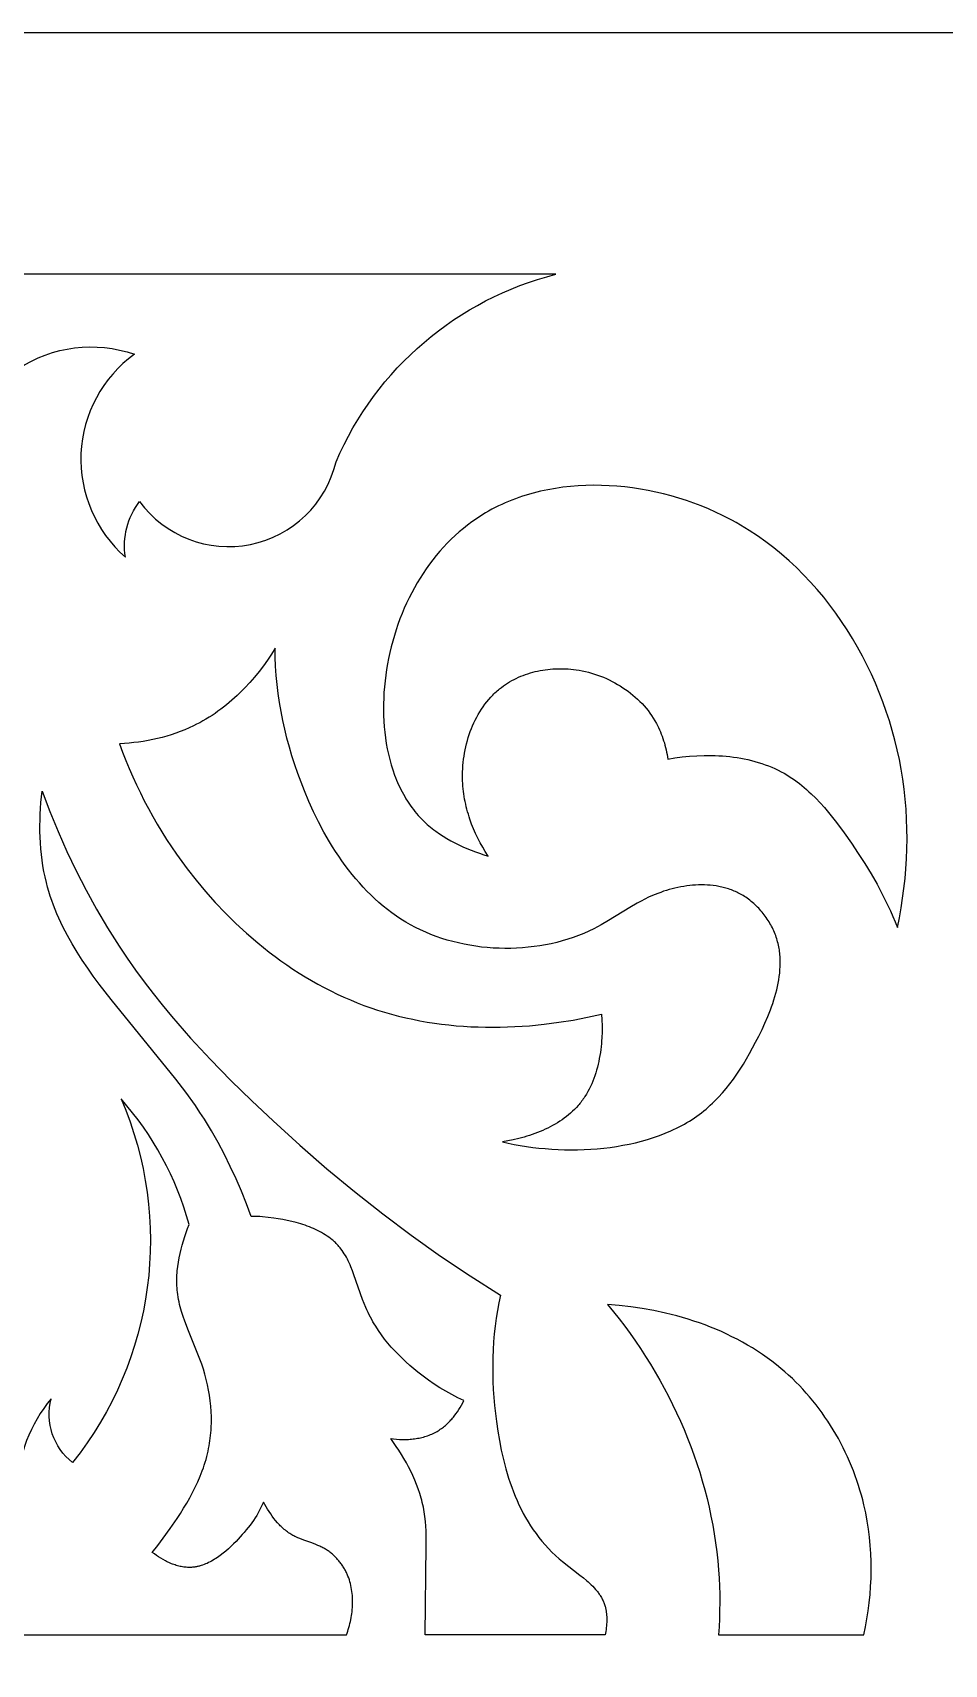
# Model space of a CAD drawing. Extents: x 198 to 1143, y 157 to 1987.
# Drawn here: x 791.5 to 908.8, y 1777.6 to 1987.4 of the extents above; entities that cross this region are included whole.
import ezdxf

# ---------------------------------------------------------------- set-up
doc = ezdxf.new("R2010")
doc.units = 0
doc.layers.get('0').update_dxf_attribs({"linetype": 'CONTINUOUS'})

msp = doc.modelspace()

# ---------------------------------------------------------------- linework, layer by layer
for points in [[(197.57, 156.9), (1142.56, 156.9), (1142.56, 1987.4), (197.57, 1987.4)], [(902.72, 1872.38), (902.97, 1873.62), (903.19, 1874.88), (903.39, 1876.13), (903.56, 1877.39), (903.7, 1878.66), (903.81, 1879.93), (903.89, 1881.2), (903.94, 1882.48), (903.96, 1883.75), (903.95, 1885.03), (903.91, 1886.31), (903.84, 1887.59), (903.73, 1888.87), (903.59, 1890.15), (903.42, 1891.43), (903.21, 1892.71), (902.97, 1893.96), (902.7, 1895.21), (902.4, 1896.45), (902.06, 1897.69), (901.69, 1898.93), (901.29, 1900.15), (900.86, 1901.37), (900.39, 1902.57), (899.9, 1903.77), (899.37, 1904.95), (898.81, 1906.12), (898.22, 1907.27), (897.6, 1908.41), (896.95, 1909.53), (896.27, 1910.63), (895.55, 1911.71), (894.81, 1912.77), (894.04, 1913.81), (893.24, 1914.83), (892.41, 1915.82), (891.55, 1916.78), (890.66, 1917.72), (889.75, 1918.63), (888.8, 1919.51), (887.83, 1920.35), (886.83, 1921.17), (885.8, 1921.96), (884.75, 1922.71), (883.66, 1923.42), (883.11, 1923.76), (882.55, 1924.1), (881.99, 1924.42), (881.42, 1924.74), (880.84, 1925.04), (880.25, 1925.34), (879.35, 1925.77), (878.42, 1926.18), (877.49, 1926.56), (876.54, 1926.92), (875.58, 1927.26), (874.62, 1927.57), (873.64, 1927.85), (872.66, 1928.11), (871.67, 1928.34), (870.67, 1928.55), (869.67, 1928.73), (868.67, 1928.88), (867.67, 1929), (866.66, 1929.1), (865.66, 1929.16), (864.66, 1929.2), (863.66, 1929.21), (862.66, 1929.19), (861.67, 1929.15), (860.68, 1929.07), (859.71, 1928.96), (858.74, 1928.82), (857.78, 1928.65), (856.83, 1928.45), (856.36, 1928.33), (855.89, 1928.21), (855.43, 1928.08), (854.97, 1927.95), (854.51, 1927.8), (854.06, 1927.65), (853.61, 1927.49), (853.16, 1927.32), (852.72, 1927.14), (852.28, 1926.96), (851.85, 1926.76), (851.42, 1926.56), (851, 1926.35), (850.58, 1926.13), (850.16, 1925.9), (849.75, 1925.67), (849.16, 1925.3), (848.58, 1924.92), (848.01, 1924.52), (847.45, 1924.11), (846.91, 1923.67), (846.37, 1923.22), (845.85, 1922.75), (845.34, 1922.27), (844.84, 1921.77), (844.36, 1921.26), (843.89, 1920.73), (843.43, 1920.19), (842.99, 1919.64), (842.56, 1919.07), (842.14, 1918.48), (841.74, 1917.89), (841.35, 1917.28), (840.97, 1916.66), (840.61, 1916.03), (840.26, 1915.39), (839.93, 1914.74), (839.61, 1914.08), (839.31, 1913.4), (839.03, 1912.72), (838.75, 1912.03), (838.5, 1911.33), (838.26, 1910.62), (838.03, 1909.91), (837.82, 1909.19), (837.63, 1908.45), (837.45, 1907.72), (837.29, 1906.97), (837.15, 1906.25), (837.03, 1905.52), (836.92, 1904.79), (836.83, 1904.06), (836.76, 1903.32), (836.7, 1902.59), (836.66, 1901.85), (836.64, 1901.11), (836.64, 1900.37), (836.65, 1899.64), (836.68, 1898.91), (836.73, 1898.18), (836.8, 1897.46), (836.89, 1896.75), (836.99, 1896.04), (837.12, 1895.34), (837.27, 1894.64), (837.43, 1893.96), (837.62, 1893.28), (837.83, 1892.62), (838.06, 1891.97), (838.18, 1891.65), (838.31, 1891.33), (838.44, 1891.02), (838.58, 1890.7), (838.73, 1890.4), (838.88, 1890.09), (839.03, 1889.79), (839.19, 1889.5), (839.36, 1889.2), (839.53, 1888.92), (839.71, 1888.63), (839.89, 1888.35), (840.08, 1888.08), (840.28, 1887.81), (840.48, 1887.54), (840.68, 1887.28), (840.9, 1887.03), (841.11, 1886.78), (841.34, 1886.53), (841.57, 1886.29), (841.81, 1886.05), (842.05, 1885.82), (842.26, 1885.63), (842.47, 1885.45), (842.69, 1885.27), (842.91, 1885.09), (843.13, 1884.92), (843.36, 1884.75), (843.82, 1884.42), (844.3, 1884.11), (844.79, 1883.81), (845.29, 1883.52), (845.8, 1883.25), (846.32, 1882.99), (846.84, 1882.75), (847.37, 1882.52), (847.91, 1882.3), (848.45, 1882.1), (848.99, 1881.91), (849.54, 1881.73), (850.08, 1881.56), (849.73, 1882.12), (849.39, 1882.68), (849.07, 1883.26), (848.77, 1883.85), (848.48, 1884.45), (848.22, 1885.06), (847.97, 1885.67), (847.75, 1886.3), (847.64, 1886.61), (847.55, 1886.93), (847.45, 1887.25), (847.36, 1887.57), (847.28, 1887.9), (847.21, 1888.22), (847.14, 1888.55), (847.07, 1888.88), (847.02, 1889.21), (846.97, 1889.54), (846.92, 1889.87), (846.89, 1890.21), (846.85, 1890.55), (846.83, 1890.88), (846.81, 1891.22), (846.8, 1891.56), (846.8, 1891.96), (846.81, 1892.37), (846.83, 1892.77), (846.85, 1893.18), (846.89, 1893.58), (846.94, 1893.99), (846.99, 1894.39), (847.06, 1894.8), (847.14, 1895.2), (847.22, 1895.6), (847.32, 1896), (847.42, 1896.39), (847.54, 1896.78), (847.66, 1897.17), (847.8, 1897.55), (847.94, 1897.93), (848.1, 1898.3), (848.26, 1898.67), (848.43, 1899.03), (848.62, 1899.39), (848.81, 1899.74), (849.01, 1900.08), (849.22, 1900.42), (849.45, 1900.75), (849.68, 1901.07), (849.92, 1901.38), (850.17, 1901.68), (850.43, 1901.97), (850.56, 1902.11), (850.7, 1902.25), (850.83, 1902.39), (850.97, 1902.53), (851.12, 1902.66), (851.26, 1902.79), (851.41, 1902.92), (851.56, 1903.04), (851.81, 1903.24), (852.06, 1903.42), (852.32, 1903.61), (852.59, 1903.78), (852.86, 1903.94), (853.14, 1904.1), (853.42, 1904.25), (853.71, 1904.39), (854, 1904.53), (854.3, 1904.66), (854.6, 1904.78), (854.9, 1904.89), (855.21, 1904.99), (855.52, 1905.09), (855.83, 1905.18), (856.14, 1905.26), (856.46, 1905.33), (856.78, 1905.4), (857.11, 1905.45), (857.43, 1905.5), (857.76, 1905.55), (858.09, 1905.58), (858.42, 1905.61), (858.75, 1905.63), (859.08, 1905.64), (859.41, 1905.64), (859.74, 1905.64), (860.07, 1905.63), (860.4, 1905.61), (860.74, 1905.58), (861.07, 1905.54), (861.4, 1905.5), (861.8, 1905.44), (862.2, 1905.36), (862.6, 1905.27), (862.99, 1905.18), (863.39, 1905.07), (863.78, 1904.95), (864.16, 1904.82), (864.55, 1904.68), (864.92, 1904.53), (865.3, 1904.37), (865.67, 1904.2), (866.03, 1904.01), (866.39, 1903.82), (866.74, 1903.62), (867.09, 1903.42), (867.43, 1903.2), (867.76, 1902.97), (868.09, 1902.73), (868.41, 1902.49), (868.72, 1902.24), (869.02, 1901.98), (869.32, 1901.71), (869.6, 1901.43), (869.88, 1901.15), (870.14, 1900.85), (870.4, 1900.55), (870.65, 1900.25), (870.89, 1899.93), (871.11, 1899.61), (871.33, 1899.29), (871.53, 1898.95), (871.73, 1898.61), (871.87, 1898.34), (872, 1898.07), (872.13, 1897.8), (872.25, 1897.52), (872.36, 1897.24), (872.47, 1896.95), (872.57, 1896.67), (872.66, 1896.38), (872.75, 1896.09), (872.83, 1895.8), (872.91, 1895.5), (872.98, 1895.21), (873.04, 1894.91), (873.1, 1894.62), (873.15, 1894.32), (873.2, 1894.02), (874.11, 1894.17), (875.04, 1894.3), (875.97, 1894.39), (876.91, 1894.45), (877.86, 1894.49), (878.33, 1894.49), (878.81, 1894.49), (879.28, 1894.48), (879.76, 1894.45), (880.23, 1894.42), (880.7, 1894.38), (881.17, 1894.34), (881.64, 1894.28), (882.11, 1894.21), (882.57, 1894.13), (883.03, 1894.05), (883.49, 1893.95), (883.94, 1893.84), (884.39, 1893.72), (884.83, 1893.59), (885.27, 1893.45), (885.71, 1893.3), (886.14, 1893.14), (886.56, 1892.97), (886.98, 1892.79), (887.39, 1892.59), (887.79, 1892.38), (888.14, 1892.19), (888.49, 1891.99), (888.82, 1891.78), (889.16, 1891.56), (889.48, 1891.34), (889.81, 1891.1), (890.12, 1890.86), (890.44, 1890.61), (890.75, 1890.36), (891.05, 1890.1), (891.35, 1889.83), (891.64, 1889.55), (892.22, 1888.99), (892.78, 1888.4), (893.33, 1887.79), (893.86, 1887.17), (894.38, 1886.53), (894.89, 1885.88), (895.87, 1884.55), (896.81, 1883.2), (897.68, 1881.9), (898.52, 1880.58), (899.33, 1879.26), (900.1, 1877.93), (900.82, 1876.57), (901.5, 1875.2), (901.82, 1874.5), (902.13, 1873.8), (902.43, 1873.09)], [(851.93, 1844.81), (852.68, 1844.64), (853.45, 1844.49), (854.23, 1844.35), (855.02, 1844.22), (855.82, 1844.11), (856.63, 1844.02), (857.44, 1843.94), (858.27, 1843.88), (859.1, 1843.84), (859.93, 1843.81), (860.76, 1843.8), (861.6, 1843.8), (862.44, 1843.83), (863.28, 1843.87), (864.11, 1843.93), (864.95, 1844.01), (865.78, 1844.11), (866.6, 1844.23), (867.42, 1844.37), (868.23, 1844.52), (869.03, 1844.7), (869.82, 1844.9), (870.6, 1845.12), (871.37, 1845.37), (872.13, 1845.63), (872.87, 1845.92), (873.59, 1846.23), (873.95, 1846.39), (874.3, 1846.56), (874.65, 1846.73), (874.99, 1846.91), (875.33, 1847.1), (875.66, 1847.29), (875.99, 1847.49), (876.31, 1847.69), (876.63, 1847.9), (876.94, 1848.12), (877.24, 1848.34), (877.53, 1848.56), (877.82, 1848.79), (878.11, 1849.03), (878.39, 1849.27), (878.66, 1849.52), (878.93, 1849.77), (879.2, 1850.03), (879.46, 1850.29), (879.72, 1850.56), (880.22, 1851.11), (880.7, 1851.69), (881.17, 1852.28), (881.63, 1852.89), (882.07, 1853.51), (882.5, 1854.16), (882.92, 1854.82), (883.32, 1855.49), (883.72, 1856.19), (884.49, 1857.61), (884.91, 1858.42), (885.31, 1859.24), (885.69, 1860.07), (886.05, 1860.91), (886.39, 1861.77), (886.55, 1862.19), (886.7, 1862.62), (886.84, 1863.05), (886.97, 1863.49), (887.09, 1863.92), (887.2, 1864.35), (887.3, 1864.78), (887.39, 1865.22), (887.47, 1865.65), (887.53, 1866.08), (887.59, 1866.51), (887.62, 1866.94), (887.65, 1867.37), (887.66, 1867.8), (887.66, 1868.01), (887.65, 1868.22), (887.64, 1868.43), (887.63, 1868.64), (887.61, 1868.86), (887.59, 1869.07), (887.57, 1869.27), (887.54, 1869.48), (887.5, 1869.69), (887.47, 1869.9), (887.42, 1870.11), (887.38, 1870.31), (887.32, 1870.52), (887.27, 1870.72), (887.21, 1870.93), (887.14, 1871.13), (887.07, 1871.33), (886.99, 1871.53), (886.91, 1871.73), (886.83, 1871.93), (886.74, 1872.13), (886.64, 1872.32), (886.54, 1872.52), (886.44, 1872.71), (886.33, 1872.9), (886.22, 1873.09), (886.1, 1873.28), (885.98, 1873.46), (885.86, 1873.64), (885.73, 1873.82), (885.6, 1874), (885.46, 1874.17), (885.33, 1874.34), (885.18, 1874.51), (885.04, 1874.68), (884.89, 1874.84), (884.74, 1875), (884.58, 1875.15), (884.42, 1875.3), (884.26, 1875.45), (884.1, 1875.59), (883.93, 1875.73), (883.76, 1875.87), (883.59, 1876), (883.41, 1876.12), (883.24, 1876.25), (883.06, 1876.36), (882.88, 1876.48), (882.72, 1876.57), (882.55, 1876.66), (882.39, 1876.75), (882.22, 1876.83), (882.06, 1876.91), (881.89, 1876.99), (881.72, 1877.06), (881.55, 1877.13), (881.37, 1877.2), (881.2, 1877.26), (881.02, 1877.32), (880.85, 1877.38), (880.67, 1877.43), (880.49, 1877.48), (880.31, 1877.53), (880.13, 1877.57), (879.95, 1877.61), (879.77, 1877.64), (879.4, 1877.71), (879.03, 1877.76), (878.66, 1877.8), (878.28, 1877.83), (877.91, 1877.84), (877.53, 1877.85), (877.15, 1877.84), (876.77, 1877.83), (876.39, 1877.8), (876.01, 1877.76), (875.63, 1877.72), (875.25, 1877.66), (874.87, 1877.59), (874.5, 1877.52), (874.12, 1877.43), (873.75, 1877.34), (873.38, 1877.24), (873.01, 1877.13), (872.65, 1877.02), (872.29, 1876.89), (871.93, 1876.76), (871.58, 1876.62), (871.23, 1876.48), (870.73, 1876.25), (870.23, 1876.01), (869.75, 1875.76), (869.27, 1875.5), (868.33, 1874.95), (865.57, 1873.26), (864.64, 1872.72), (864.17, 1872.46), (863.69, 1872.21), (863.04, 1871.9), (862.38, 1871.61), (861.71, 1871.34), (861.03, 1871.09), (860.33, 1870.86), (859.63, 1870.65), (858.92, 1870.46), (858.19, 1870.29), (857.47, 1870.15), (856.73, 1870.02), (855.99, 1869.91), (855.25, 1869.82), (854.5, 1869.76), (853.75, 1869.71), (853, 1869.69), (852.24, 1869.68), (851.49, 1869.7), (850.73, 1869.73), (849.98, 1869.79), (849.23, 1869.86), (848.49, 1869.96), (847.74, 1870.08), (847.01, 1870.22), (846.27, 1870.38), (845.55, 1870.55), (844.83, 1870.75), (844.12, 1870.97), (843.42, 1871.21), (842.74, 1871.47), (842.06, 1871.75), (841.39, 1872.06), (840.74, 1872.38), (840.11, 1872.71), (839.49, 1873.07), (838.88, 1873.45), (838.29, 1873.84), (837.71, 1874.25), (837.15, 1874.68), (836.59, 1875.12), (836.05, 1875.58), (835.52, 1876.06), (835, 1876.55), (834.5, 1877.05), (834.01, 1877.57), (833.53, 1878.1), (833.06, 1878.64), (832.6, 1879.2), (832.15, 1879.77), (831.72, 1880.34), (831.29, 1880.93), (830.88, 1881.53), (830.48, 1882.14), (830.09, 1882.75), (829.71, 1883.37), (828.98, 1884.64), (828.29, 1885.94), (827.65, 1887.25), (827.04, 1888.58), (826.47, 1889.92), (826.03, 1891.04), (825.62, 1892.16), (825.23, 1893.29), (824.87, 1894.42), (824.53, 1895.56), (824.22, 1896.7), (823.94, 1897.85), (823.69, 1898.99), (823.47, 1900.14), (823.27, 1901.3), (823.1, 1902.46), (822.96, 1903.62), (822.85, 1904.78), (822.77, 1905.95), (822.72, 1907.12), (822.7, 1908.29), (822.22, 1907.51), (821.72, 1906.75), (821.19, 1906.01), (820.63, 1905.27), (820.05, 1904.56), (819.44, 1903.86), (818.82, 1903.18), (818.17, 1902.53), (817.83, 1902.21), (817.49, 1901.9), (817.15, 1901.59), (816.8, 1901.29), (816.44, 1901), (816.08, 1900.71), (815.72, 1900.43), (815.35, 1900.16), (814.97, 1899.9), (814.59, 1899.64), (814.2, 1899.39), (813.81, 1899.15), (813.42, 1898.92), (813.02, 1898.7), (812.61, 1898.49), (812.21, 1898.28), (811.65, 1898.02), (811.08, 1897.78), (810.51, 1897.55), (809.93, 1897.34), (809.35, 1897.15), (808.76, 1896.97), (808.16, 1896.81), (807.56, 1896.66), (806.96, 1896.52), (806.36, 1896.41), (805.75, 1896.3), (805.14, 1896.21), (804.53, 1896.14), (803.92, 1896.07), (803.31, 1896.02), (802.7, 1895.99), (803.09, 1894.92), (803.51, 1893.85), (803.94, 1892.8), (804.4, 1891.75), (804.87, 1890.71), (805.37, 1889.68), (805.88, 1888.66), (806.41, 1887.65), (806.97, 1886.65), (807.54, 1885.65), (808.13, 1884.67), (808.75, 1883.7), (809.38, 1882.74), (810.03, 1881.79), (810.7, 1880.85), (811.39, 1879.92), (812.54, 1878.44), (813.75, 1877), (815, 1875.59), (816.3, 1874.22), (817.65, 1872.9), (819.04, 1871.62), (820.46, 1870.39), (821.19, 1869.8), (821.94, 1869.21), (822.69, 1868.65), (823.44, 1868.09), (824.21, 1867.55), (824.99, 1867.03), (825.78, 1866.52), (826.58, 1866.03), (827.38, 1865.55), (828.2, 1865.09), (829.02, 1864.65), (829.85, 1864.22), (830.69, 1863.81), (831.53, 1863.42), (832.39, 1863.05), (833.25, 1862.7), (834.12, 1862.36), (835, 1862.05), (835.88, 1861.75), (836.78, 1861.48), (837.68, 1861.22), (838.58, 1860.98), (839.49, 1860.77), (840.41, 1860.57), (841.33, 1860.39), (842.25, 1860.22), (843.18, 1860.08), (844.11, 1859.95), (845.05, 1859.85), (845.99, 1859.75), (846.93, 1859.68), (847.87, 1859.62), (848.81, 1859.58), (849.76, 1859.56), (851.65, 1859.56), (853.54, 1859.63), (855.42, 1859.75), (857.3, 1859.94), (859.17, 1860.18), (861.02, 1860.47), (862.86, 1860.83), (864.68, 1861.23), (864.72, 1860.49), (864.74, 1859.73), (864.74, 1858.97), (864.71, 1858.2), (864.69, 1857.82), (864.66, 1857.44), (864.62, 1857.05), (864.58, 1856.67), (864.52, 1856.29), (864.46, 1855.91), (864.39, 1855.53), (864.32, 1855.15), (864.23, 1854.78), (864.14, 1854.41), (864.04, 1854.04), (863.93, 1853.68), (863.81, 1853.32), (863.69, 1852.96), (863.55, 1852.61), (863.41, 1852.27), (863.25, 1851.93), (863.09, 1851.6), (862.91, 1851.27), (862.73, 1850.95), (862.53, 1850.64), (862.43, 1850.49), (862.33, 1850.34), (862.22, 1850.19), (862.11, 1850.04), (862, 1849.89), (861.89, 1849.75), (861.78, 1849.62), (861.67, 1849.49), (861.44, 1849.23), (861.2, 1848.99), (860.95, 1848.75), (860.69, 1848.51), (860.43, 1848.29), (860.16, 1848.07), (859.88, 1847.86), (859.6, 1847.66), (859.3, 1847.46), (859.01, 1847.27), (858.7, 1847.09), (858.39, 1846.92), (858.08, 1846.75), (857.76, 1846.59), (857.44, 1846.43), (857.11, 1846.28), (856.78, 1846.14), (856.44, 1846.01), (856.11, 1845.88), (855.77, 1845.76), (855.42, 1845.64), (855.08, 1845.53), (854.73, 1845.43), (854.03, 1845.24), (853.33, 1845.07), (852.63, 1844.93)], [(819.64, 1835.24), (819.02, 1836.85), (818.36, 1838.46), (817.67, 1840.06), (816.94, 1841.64), (816.17, 1843.2), (815.36, 1844.73), (814.51, 1846.24), (813.61, 1847.71), (813.03, 1848.6), (812.44, 1849.48), (811.22, 1851.2), (809.95, 1852.89), (801.6, 1863.11), (800.07, 1865.1), (799.32, 1866.11), (798.6, 1867.14), (797.9, 1868.17), (797.23, 1869.22), (796.59, 1870.28), (795.99, 1871.36), (795.42, 1872.45), (795.15, 1873), (794.9, 1873.56), (794.65, 1874.12), (794.42, 1874.68), (794.19, 1875.25), (793.98, 1875.82), (793.79, 1876.4), (793.6, 1876.98), (793.43, 1877.57), (793.28, 1878.16), (793.11, 1878.87), (792.96, 1879.58), (792.84, 1880.31), (792.73, 1881.03), (792.64, 1881.77), (792.57, 1882.5), (792.51, 1883.24), (792.48, 1883.98), (792.46, 1884.72), (792.46, 1885.46), (792.47, 1886.2), (792.49, 1886.94), (792.53, 1887.68), (792.59, 1888.42), (792.66, 1889.15), (792.74, 1889.88), (793.73, 1887.29), (794.8, 1884.71), (795.93, 1882.16), (797.12, 1879.65), (798.39, 1877.17), (799.73, 1874.73), (801.15, 1872.33), (802.64, 1869.98), (803.68, 1868.43), (804.76, 1866.9), (805.87, 1865.39), (807, 1863.9), (808.17, 1862.44), (809.36, 1860.99), (811.82, 1858.16), (814.37, 1855.4), (817, 1852.71), (819.69, 1850.08), (822.43, 1847.5), (825.86, 1844.39), (829.35, 1841.36), (832.91, 1838.42), (836.53, 1835.56), (840.21, 1832.8), (843.97, 1830.13), (847.79, 1827.57), (851.69, 1825.12), (851.48, 1824.13), (851.29, 1823.13), (851.13, 1822.13), (850.99, 1821.13), (850.88, 1820.12), (850.8, 1819.11), (850.73, 1818.1), (850.7, 1817.08), (850.68, 1816.06), (850.68, 1815.04), (850.71, 1814.02), (850.76, 1812.99), (850.83, 1811.96), (850.92, 1810.94), (851.03, 1809.91), (851.15, 1808.88), (851.33, 1807.64), (851.54, 1806.42), (851.78, 1805.19), (852.05, 1803.98), (852.36, 1802.77), (852.54, 1802.18), (852.72, 1801.58), (852.91, 1801), (853.12, 1800.41), (853.34, 1799.84), (853.57, 1799.26), (853.81, 1798.7), (854.06, 1798.14), (854.33, 1797.59), (854.61, 1797.04), (854.91, 1796.51), (855.22, 1795.98), (855.55, 1795.46), (855.89, 1794.95), (856.25, 1794.45), (856.62, 1793.95), (857.01, 1793.47), (857.42, 1793), (857.84, 1792.54), (858.28, 1792.09), (858.74, 1791.66), (859.22, 1791.23), (859.66, 1790.87), (861.9, 1789.13), (862.34, 1788.78), (862.76, 1788.42), (862.96, 1788.24), (863.16, 1788.06), (863.36, 1787.87), (863.54, 1787.68), (863.73, 1787.49), (863.9, 1787.29), (864.07, 1787.1), (864.15, 1787), (864.22, 1786.89), (864.3, 1786.79), (864.37, 1786.69), (864.45, 1786.58), (864.51, 1786.48), (864.58, 1786.37), (864.65, 1786.26), (864.71, 1786.15), (864.77, 1786.04), (864.82, 1785.93), (864.88, 1785.81), (864.93, 1785.7), (864.98, 1785.58), (865.02, 1785.46), (865.06, 1785.34), (865.1, 1785.22), (865.14, 1785.1), (865.17, 1784.99), (865.19, 1784.89), (865.22, 1784.78), (865.24, 1784.67), (865.26, 1784.56), (865.28, 1784.44), (865.29, 1784.33), (865.3, 1784.22), (865.33, 1783.99), (865.34, 1783.76), (865.34, 1783.52), (865.34, 1783.29), (865.34, 1783.05), (865.32, 1782.82), (865.3, 1782.58), (865.28, 1782.35), (865.25, 1782.11), (865.22, 1781.88), (865.18, 1781.65), (865.14, 1781.43), (841.98, 1781.43), (842.14, 1792.94), (842.14, 1794.18), (842.12, 1794.8), (842.08, 1795.41), (842.03, 1796.02), (841.96, 1796.64), (841.87, 1797.24), (841.82, 1797.55), (841.76, 1797.85), (841.7, 1798.15), (841.63, 1798.44), (841.56, 1798.74), (841.48, 1799.03), (841.3, 1799.62), (841.11, 1800.2), (840.9, 1800.77), (840.66, 1801.34), (840.42, 1801.91), (840.15, 1802.47), (839.87, 1803.02), (839.58, 1803.56), (839.27, 1804.1), (838.95, 1804.63), (838.62, 1805.16), (838.28, 1805.67), (837.93, 1806.17), (837.57, 1806.67), (837.94, 1806.62), (838.32, 1806.59), (838.71, 1806.56), (839.09, 1806.55), (839.48, 1806.55), (839.67, 1806.56), (839.86, 1806.57), (840.06, 1806.58), (840.25, 1806.6), (840.44, 1806.62), (840.63, 1806.65), (840.83, 1806.67), (841.02, 1806.71), (841.21, 1806.74), (841.39, 1806.78), (841.58, 1806.83), (841.77, 1806.87), (841.95, 1806.93), (842.13, 1806.98), (842.31, 1807.04), (842.49, 1807.11), (842.67, 1807.18), (842.84, 1807.25), (843.02, 1807.33), (843.19, 1807.41), (843.36, 1807.5), (843.52, 1807.59), (843.66, 1807.68), (843.8, 1807.77), (843.94, 1807.86), (844.08, 1807.95), (844.21, 1808.05), (844.34, 1808.15), (844.47, 1808.25), (844.6, 1808.36), (844.72, 1808.47), (844.84, 1808.58), (844.96, 1808.7), (845.08, 1808.82), (845.2, 1808.94), (845.31, 1809.06), (845.42, 1809.18), (845.53, 1809.31), (845.64, 1809.44), (845.74, 1809.57), (845.95, 1809.84), (846.14, 1810.11), (846.33, 1810.39), (846.5, 1810.67), (846.67, 1810.96), (846.83, 1811.25), (846.98, 1811.55), (846.19, 1811.92), (845.41, 1812.32), (844.65, 1812.75), (843.9, 1813.2), (843.17, 1813.67), (842.44, 1814.17), (841.74, 1814.68), (841.04, 1815.22), (840.52, 1815.65), (840.01, 1816.08), (839.51, 1816.53), (839.02, 1816.99), (838.55, 1817.46), (838.08, 1817.94), (837.64, 1818.44), (837.2, 1818.95), (836.78, 1819.47), (836.38, 1820.01), (836, 1820.55), (835.63, 1821.12), (835.45, 1821.4), (835.28, 1821.69), (835.12, 1821.99), (834.96, 1822.28), (834.8, 1822.58), (834.65, 1822.89), (834.51, 1823.2), (834.37, 1823.51), (834.16, 1824.02), (833.95, 1824.55), (832.84, 1827.74), (832.65, 1828.25), (832.44, 1828.76), (832.34, 1829.01), (832.22, 1829.25), (832.11, 1829.5), (831.99, 1829.74), (831.86, 1829.97), (831.73, 1830.2), (831.6, 1830.42), (831.45, 1830.64), (831.31, 1830.86), (831.15, 1831.07), (831.07, 1831.17), (830.99, 1831.27), (830.91, 1831.37), (830.82, 1831.47), (830.73, 1831.57), (830.64, 1831.66), (830.54, 1831.76), (830.45, 1831.86), (830.35, 1831.95), (830.25, 1832.04), (830.15, 1832.13), (830.04, 1832.22), (829.83, 1832.39), (829.61, 1832.55), (829.38, 1832.71), (829.15, 1832.86), (828.91, 1833.01), (828.67, 1833.15), (828.42, 1833.29), (828.16, 1833.42), (827.9, 1833.54), (827.64, 1833.66), (827.38, 1833.78), (827.1, 1833.88), (826.83, 1833.99), (826.55, 1834.09), (826.27, 1834.18), (825.99, 1834.27), (825.42, 1834.44), (824.85, 1834.58), (824.27, 1834.71), (823.69, 1834.83), (823.11, 1834.93), (822.54, 1835.02), (821.81, 1835.11), (821.08, 1835.18), (820.72, 1835.2), (820.36, 1835.22), (820, 1835.23)], [(898.41, 1781.43), (898.62, 1782.45), (898.81, 1783.48), (898.97, 1784.52), (899.1, 1785.56), (899.2, 1786.61), (899.28, 1787.66), (899.33, 1788.71), (899.35, 1789.77), (899.34, 1790.82), (899.3, 1791.88), (899.23, 1792.93), (899.13, 1793.98), (899, 1795.03), (898.84, 1796.07), (898.64, 1797.11), (898.41, 1798.15), (898.26, 1798.78), (898.09, 1799.41), (897.9, 1800.04), (897.71, 1800.66), (897.51, 1801.28), (897.29, 1801.9), (897.06, 1802.51), (896.82, 1803.12), (896.56, 1803.72), (896.3, 1804.32), (896.02, 1804.91), (895.74, 1805.5), (895.44, 1806.08), (895.13, 1806.66), (894.81, 1807.23), (894.47, 1807.79), (894.13, 1808.35), (893.78, 1808.9), (893.41, 1809.44), (893.04, 1809.97), (892.65, 1810.5), (892.26, 1811.02), (891.85, 1811.53), (891.43, 1812.03), (891.01, 1812.52), (890.57, 1813.01), (890.13, 1813.48), (889.67, 1813.94), (889.21, 1814.4), (888.73, 1814.84), (888.25, 1815.27), (887.75, 1815.69), (887.17, 1816.17), (886.58, 1816.63), (885.97, 1817.07), (885.36, 1817.5), (884.73, 1817.92), (884.09, 1818.32), (883.44, 1818.7), (882.79, 1819.07), (882.12, 1819.43), (881.45, 1819.77), (880.77, 1820.1), (880.08, 1820.42), (879.39, 1820.72), (878.68, 1821), (877.98, 1821.28), (877.26, 1821.54), (876.54, 1821.78), (875.82, 1822.01), (875.09, 1822.23), (874.36, 1822.44), (873.63, 1822.63), (872.89, 1822.81), (871.41, 1823.13), (869.92, 1823.4), (868.43, 1823.61), (866.94, 1823.78), (865.45, 1823.89), (866.2, 1822.98), (866.94, 1822.06), (867.65, 1821.12), (868.35, 1820.17), (869.03, 1819.21), (869.69, 1818.23), (870.34, 1817.24), (870.97, 1816.24), (871.58, 1815.22), (872.17, 1814.2), (872.74, 1813.16), (873.29, 1812.11), (873.82, 1811.06), (874.33, 1809.99), (874.82, 1808.91), (875.29, 1807.82), (875.74, 1806.74), (876.16, 1805.65), (876.56, 1804.56), (876.94, 1803.45), (877.3, 1802.34), (877.63, 1801.23), (877.95, 1800.1), (878.24, 1798.97), (878.51, 1797.84), (878.75, 1796.7), (878.97, 1795.55), (879.17, 1794.41), (879.34, 1793.26), (879.49, 1792.1), (879.62, 1790.95), (879.72, 1789.79), (879.79, 1788.74), (879.84, 1787.7), (879.87, 1786.65), (879.88, 1785.61), (879.86, 1784.56), (879.84, 1783.51), (879.79, 1782.47), (879.72, 1781.43)]]:
    msp.add_lwpolyline(points, close=True)
msp.add_lwpolyline([(782.01, 1931.21, -0.492574), (804.6, 1946.06, 0.482447), (803.45, 1919.99, -0.205325), (805.27, 1927.14, 0.640365), (830.53, 1932.25, -0.232853), (858.8, 1956.35), (746.61, 1956.35, -0.172094)], format="xyb", close=True)
msp.add_lwpolyline([(769.94, 1781.43), (831.87, 1781.43), (831.95, 1781.66), (832.04, 1781.9), (832.11, 1782.14), (832.19, 1782.39), (832.26, 1782.64), (832.32, 1782.89), (832.38, 1783.14), (832.43, 1783.39), (832.48, 1783.65), (832.52, 1783.91), (832.56, 1784.16), (832.6, 1784.42), (832.62, 1784.68), (832.64, 1784.94), (832.66, 1785.2), (832.67, 1785.46), (832.67, 1785.72), (832.66, 1785.98), (832.65, 1786.24), (832.64, 1786.5), (832.61, 1786.76), (832.58, 1787.01), (832.54, 1787.27), (832.5, 1787.52), (832.45, 1787.77), (832.39, 1788.02), (832.32, 1788.27), (832.25, 1788.51), (832.16, 1788.75), (832.07, 1788.99), (831.97, 1789.23), (831.92, 1789.34), (831.87, 1789.46), (831.81, 1789.58), (831.74, 1789.7), (831.68, 1789.82), (831.61, 1789.94), (831.54, 1790.05), (831.47, 1790.17), (831.4, 1790.28), (831.32, 1790.39), (831.24, 1790.51), (831.16, 1790.62), (831.08, 1790.72), (831, 1790.83), (830.91, 1790.94), (830.82, 1791.04), (830.73, 1791.14), (830.64, 1791.24), (830.55, 1791.34), (830.46, 1791.44), (830.36, 1791.53), (830.26, 1791.63), (830.16, 1791.72), (830.06, 1791.81), (829.96, 1791.89), (829.85, 1791.98), (829.74, 1792.06), (829.64, 1792.14), (829.53, 1792.22), (829.42, 1792.3), (829.31, 1792.37), (829.19, 1792.44), (829.08, 1792.51), (828.96, 1792.58), (828.84, 1792.64), (828.72, 1792.71), (828.59, 1792.77), (828.47, 1792.83), (828.21, 1792.94), (827.95, 1793.05), (827.43, 1793.25), (826.38, 1793.62), (825.87, 1793.82), (825.61, 1793.93), (825.36, 1794.04), (825.24, 1794.1), (825.11, 1794.17), (824.99, 1794.23), (824.87, 1794.3), (824.72, 1794.39), (824.58, 1794.48), (824.44, 1794.57), (824.29, 1794.67), (824.16, 1794.78), (824.02, 1794.88), (823.88, 1795), (823.75, 1795.11), (823.62, 1795.23), (823.49, 1795.35), (823.37, 1795.47), (823.25, 1795.6), (823.12, 1795.72), (823.01, 1795.86), (822.77, 1796.12), (822.55, 1796.4), (822.34, 1796.69), (822.13, 1796.98), (821.93, 1797.28), (821.74, 1797.58), (821.56, 1797.88), (821.38, 1798.19), (821.22, 1798.49), (821.05, 1798.14), (820.88, 1797.8), (820.71, 1797.46), (820.52, 1797.13), (820.33, 1796.8), (820.12, 1796.47), (819.91, 1796.15), (819.69, 1795.84), (819.47, 1795.53), (819.23, 1795.22), (818.99, 1794.92), (818.74, 1794.61), (818.48, 1794.32), (818.22, 1794.02), (817.67, 1793.44), (817.35, 1793.12), (817.02, 1792.81), (816.69, 1792.5), (816.35, 1792.2), (816, 1791.92), (815.64, 1791.64), (815.46, 1791.51), (815.28, 1791.39), (815.09, 1791.26), (814.91, 1791.15), (814.72, 1791.03), (814.53, 1790.93), (814.34, 1790.82), (814.15, 1790.73), (813.96, 1790.63), (813.76, 1790.55), (813.57, 1790.47), (813.37, 1790.4), (813.17, 1790.34), (813.07, 1790.31), (812.97, 1790.28), (812.87, 1790.25), (812.77, 1790.23), (812.67, 1790.21), (812.57, 1790.19), (812.47, 1790.17), (812.36, 1790.15), (812.26, 1790.14), (812.16, 1790.13), (812.06, 1790.12), (811.95, 1790.11), (811.85, 1790.11), (811.75, 1790.1), (811.59, 1790.1), (811.43, 1790.11), (811.27, 1790.12), (811.11, 1790.13), (810.95, 1790.15), (810.79, 1790.18), (810.63, 1790.21), (810.47, 1790.24), (810.31, 1790.28), (810.15, 1790.32), (809.99, 1790.37), (809.83, 1790.42), (809.68, 1790.47), (809.52, 1790.53), (809.36, 1790.59), (809.21, 1790.66), (809.05, 1790.73), (808.9, 1790.8), (808.75, 1790.87), (808.6, 1790.95), (808.3, 1791.11), (808, 1791.28), (807.72, 1791.46), (807.44, 1791.65), (807.17, 1791.84), (806.91, 1792.04), (807.62, 1792.94), (808.31, 1793.87), (809.21, 1795.12), (810.09, 1796.4), (810.52, 1797.05), (810.93, 1797.71), (811.33, 1798.38), (811.72, 1799.05), (812.08, 1799.73), (812.43, 1800.42), (812.76, 1801.12), (813.06, 1801.83), (813.2, 1802.18), (813.34, 1802.54), (813.47, 1802.9), (813.59, 1803.26), (813.71, 1803.63), (813.82, 1803.99), (813.92, 1804.36), (814.01, 1804.73), (814.08, 1805.06), (814.15, 1805.4), (814.21, 1805.73), (814.27, 1806.07), (814.32, 1806.4), (814.36, 1806.74), (814.4, 1807.08), (814.43, 1807.42), (814.46, 1807.76), (814.48, 1808.1), (814.5, 1808.79), (814.5, 1809.48), (814.47, 1810.16), (814.42, 1810.85), (814.35, 1811.54), (814.26, 1812.23), (814.14, 1812.91), (814.01, 1813.59), (813.85, 1814.26), (813.67, 1814.93), (813.47, 1815.6), (813.26, 1816.23), (813.03, 1816.86), (811.54, 1820.54), (811.07, 1821.76), (810.86, 1822.37), (810.67, 1822.99), (810.58, 1823.3), (810.49, 1823.61), (810.41, 1823.92), (810.34, 1824.23), (810.28, 1824.55), (810.22, 1824.86), (810.18, 1825.18), (810.13, 1825.5), (810.11, 1825.77), (810.09, 1826.04), (810.07, 1826.31), (810.06, 1826.58), (810.06, 1826.86), (810.06, 1827.13), (810.07, 1827.41), (810.08, 1827.69), (810.1, 1827.96), (810.12, 1828.24), (810.18, 1828.8), (810.26, 1829.35), (810.36, 1829.9), (810.48, 1830.46), (810.6, 1831.01), (810.75, 1831.55), (810.9, 1832.1), (811.07, 1832.63), (811.25, 1833.17), (811.44, 1833.69), (811.64, 1834.21, 0.114968), (802.89, 1850.33, -0.27775), (796.66, 1803.6, -0.300668), (793.9, 1811.79, 0.170571), (789.55, 1800.28, 0.19276)], format="xyb")

doc.saveas('drawing.dxf')
